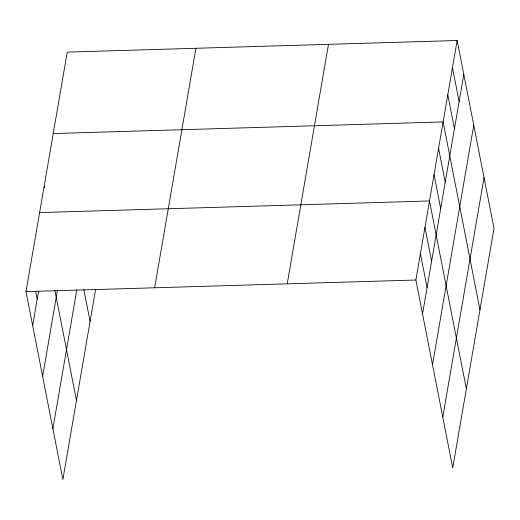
<?xml version="1.0" encoding="UTF-8"?>
<svg xmlns="http://www.w3.org/2000/svg" width="520" height="520" viewBox="0 0 520 520"><rect width="100%" height="100%" fill="white"/><g stroke="black" fill="none" stroke-linecap="round" stroke-linejoin="round"><path stroke-width="0.78" d="M95.589 289.49L62.861 479.492L26 291.616L67.255 52.111L457.138 40.508L494 228.384L452.745 467.89L415.883 280.007L457.138 40.508M32.656 325.546L38.571 291.219M42.627 376.35L57.48 290.127M52.891 428.695L76.823 289.783M154.661 287.788L195.917 48.282M287.222 283.836L328.478 44.337M422.539 313.937L463.794 74.438M432.51 364.741L473.766 125.242M442.78 417.085L484.036 177.58M53.229 133.542L443.112 121.934L479.973 309.816M39.617 212.583L429.5 200.974L466.356 388.85M26 291.616L415.883 280.007M452.465 67.652L459.121 101.582M447.791 94.79L454.447 128.726M438.575 148.285L445.231 182.214M434.038 174.629L440.694 208.559M424.957 227.318L431.62 261.248M420.42 253.663L427.076 287.593M83.863 289.673L90.09 321.425M44.155 186.238L44.46 187.811M54.834 290.173L76.473 400.459M35.646 291.311L37.193 299.202"/></g></svg>
